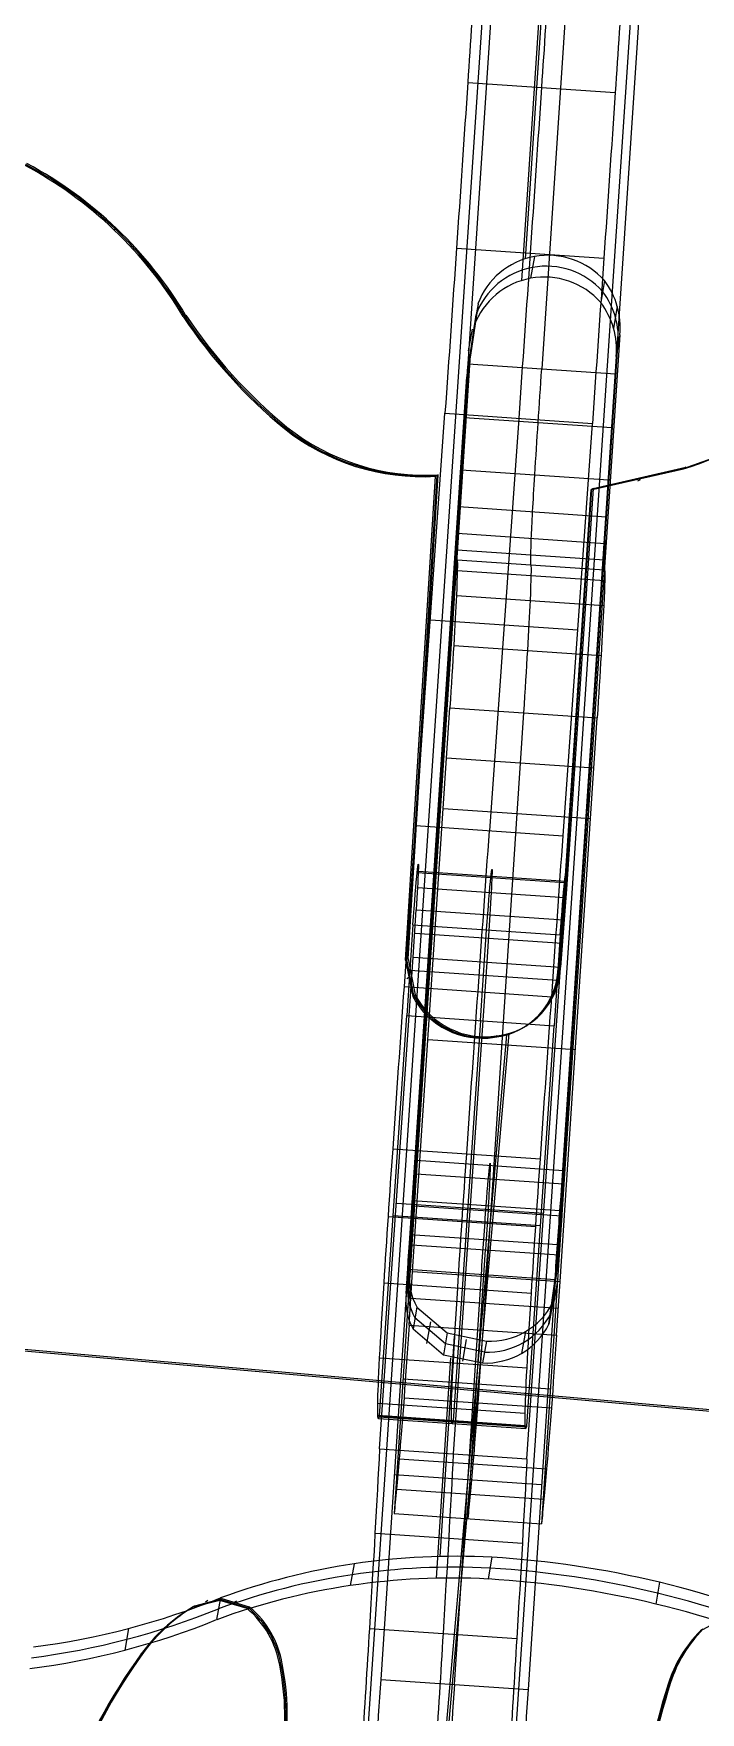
# Model space of a CAD drawing. Extents: x 14 to 133, y -39 to 144.
# Drawn here: x 64.98 to 74.01, y 48.17 to 70.88 of the extents above; entities that cross this region are included whole.
import ezdxf

# ---------------------------------------------------------------- set-up
doc = ezdxf.new("R2010")
doc.units = 0
doc.header["$MEASUREMENT"] = 0
doc.layers.add('LAYER_1', color=255, linetype='CONTINUOUS')

msp = doc.modelspace()

# ---------------------------------------------------------------- linework, layer by layer
at = {"layer": 'LAYER_1', "color": 9}
for p, q in [((71.643, 67.837, 75.604), (73.44, 95.057, 71.512)), ((71.592, 67.543, 73.626), (73.388, 94.763, 69.534)), ((70.863, 66.415, 74.19), (72.23, 86.908, 72.036)), ((70.863, 66.415, 74.19), (72.23, 86.908, 72.036)), ((73.227, 86.84, 72.021), (71.861, 66.346, 74.175)), ((72.858, 66.278, 74.159), (74.225, 86.771, 72.005)), ((72.858, 66.278, 74.159), (74.225, 86.771, 72.005)), ((66.96, 9.858, 71.863), (71.787, 81.944, 65.495)), ((68.955, 9.722, 71.831), (73.782, 81.808, 65.464)), ((70.86, 70.22, 57.546), (72.855, 70.084, 57.514)), ((70.86, 70.22, 57.546), (72.855, 70.084, 57.514)), ((66.105, 68.245, 61.858), (66.072, 68.226, 59.859)), ((70.707, 67.979, 57.579), (72.702, 67.843, 57.547)), ((71.762, 67.865, 75.596), (71.71, 67.572, 73.619)), ((72.71, 67.54, 75.62), (72.659, 67.246, 73.642)), ((72.71, 67.54, 75.62), (72.659, 67.246, 73.642)), ((67.039, 67.075, 61.855), (67.007, 67.055, 59.855)), ((67.039, 67.075, 61.855), (67.007, 67.055, 59.855)), ((70.871, 66.385, 74.828), (70.972, 67.079, 74.722)), ((70.998, 67.226, 75.711), (70.896, 66.532, 75.817)), ((70.998, 67.226, 75.711), (70.896, 66.532, 75.817)), ((70.998, 67.226, 75.711), (70.947, 66.932, 73.734)), ((70.998, 67.226, 75.711), (70.947, 66.932, 73.734)), ((72.883, 67.192, 75.667), (72.832, 66.899, 73.69)), ((70.947, 66.932, 73.734), (70.845, 66.238, 73.839)), ((70.947, 66.932, 73.734), (70.845, 66.238, 73.839)), ((70.919, 66.883, 75.764), (70.867, 66.589, 73.787)), ((72.919, 66.807, 75.724), (72.098, 54.361, 77.595)), ((72.919, 66.807, 75.724), (72.098, 54.361, 77.595)), ((72.919, 66.807, 75.724), (72.868, 66.513, 73.746)), ((72.919, 66.807, 75.724), (72.868, 66.513, 73.746)), ((72.072, 54.214, 76.606), (72.893, 66.66, 74.735)), ((70.053, 53.987, 76.692), (70.871, 66.385, 74.828)), ((70.078, 54.134, 77.681), (70.896, 66.532, 75.817)), ((70.078, 54.134, 77.681), (70.896, 66.532, 75.817)), ((70.896, 66.532, 75.817), (70.845, 66.238, 73.839)), ((70.896, 66.532, 75.817), (70.845, 66.238, 73.839)), ((70.863, 66.415, 74.19), (72.858, 66.278, 74.159)), ((70.863, 66.415, 74.19), (72.858, 66.278, 74.159)), ((72.868, 66.513, 73.746), (72.046, 54.067, 75.617)), ((72.868, 66.513, 73.746), (72.046, 54.067, 75.617)), ((67.668, 66.267, 61.852), (67.635, 66.247, 59.853)), ((70.027, 53.84, 75.703), (70.845, 66.238, 73.839)), ((70.027, 53.84, 75.703), (70.845, 66.238, 73.839)), ((70.155, 60.167, 56.461), (70.551, 65.746, 57.386)), ((70.155, 60.167, 56.461), (70.551, 65.746, 57.386)), ((70.551, 65.746, 57.386), (72.547, 65.609, 57.354)), ((70.551, 65.746, 57.386), (72.547, 65.609, 57.354)), ((70.815, 65.69, 74.28), (72.81, 65.553, 74.249)), ((71.549, 65.677, 57.37), (71.153, 60.099, 56.445)), ((68.409, 65.56, 61.847), (68.376, 65.54, 59.847)), ((68.409, 65.56, 61.847), (68.376, 65.54, 59.847)), ((72.151, 60.031, 56.43), (72.547, 65.609, 57.354)), ((72.151, 60.031, 56.43), (72.547, 65.609, 57.354)), ((69.373, 65.048, 61.836), (69.34, 65.029, 59.837)), ((70.769, 64.982, 74.463), (72.764, 64.846, 74.431)), ((70.769, 64.982, 74.463), (72.764, 64.846, 74.431)), ((72.524, 64.71, 59.787), (73.78, 64.995, 59.764)), ((72.524, 64.71, 59.787), (73.78, 64.995, 59.764)), ((73.797, 65.005, 60.764), (72.54, 64.72, 60.787)), ((72.557, 64.73, 61.787), (73.813, 65.015, 61.763)), ((72.557, 64.73, 61.787), (73.813, 65.015, 61.763)), ((73.813, 65.015, 61.763), (73.78, 64.995, 59.764)), ((73.813, 65.015, 61.763), (73.78, 64.995, 59.764)), ((70.018, 58.347, 59.892), (70.424, 64.894, 59.82)), ((70.018, 58.347, 59.892), (70.424, 64.894, 59.82)), ((70.44, 64.904, 60.82), (70.034, 58.357, 60.892)), ((70.051, 58.367, 61.891), (70.457, 64.914, 61.82)), ((70.051, 58.367, 61.891), (70.457, 64.914, 61.82)), ((70.457, 64.914, 61.82), (70.424, 64.894, 59.82)), ((70.457, 64.914, 61.82), (70.424, 64.894, 59.82)), ((72.557, 64.73, 61.787), (72.198, 59.307, 61.847)), ((72.557, 64.73, 61.787), (72.198, 59.307, 61.847)), ((72.557, 64.73, 61.787), (72.524, 64.71, 59.787)), ((72.557, 64.73, 61.787), (72.524, 64.71, 59.787)), ((73.191, 64.847, 61.775), (73.158, 64.827, 59.776)), ((72.524, 64.71, 59.787), (72.165, 59.287, 59.847)), ((72.524, 64.71, 59.787), (72.165, 59.287, 59.847)), ((72.181, 59.297, 60.847), (72.54, 64.72, 60.787)), ((70.74, 64.484, 74.759), (72.735, 64.347, 74.728)), ((70.722, 64.122, 75.214), (72.718, 63.986, 75.182)), ((70.722, 64.122, 75.214), (72.718, 63.986, 75.182)), ((70.716, 63.9, 75.771), (72.711, 63.764, 75.74)), ((70.716, 63.764, 76.356), (72.711, 63.627, 76.324)), ((70.716, 63.764, 76.356), (72.711, 63.627, 76.324)), ((70.718, 63.62, 77.099), (72.713, 63.484, 77.068)), ((70.705, 63.282, 77.776), (72.701, 63.145, 77.745)), ((70.705, 63.282, 77.776), (72.701, 63.145, 77.745)), ((70.354, 62.951, 56.957), (72.349, 62.814, 56.926)), ((70.669, 62.606, 78.398), (72.664, 62.469, 78.366)), ((72.37, 62.019, 61.817), (72.337, 61.999, 59.817)), ((70.26, 61.64, 61.855), (70.227, 61.62, 59.856)), ((70.528, 60.401, 78.985), (70.617, 61.763, 78.762)), ((70.528, 60.401, 78.985), (70.617, 61.763, 78.762)), ((70.617, 61.763, 78.762), (72.612, 61.627, 78.73)), ((70.617, 61.763, 78.762), (72.612, 61.627, 78.73)), ((71.615, 61.695, 78.746), (71.525, 60.333, 78.97)), ((72.523, 60.265, 78.954), (72.612, 61.627, 78.73)), ((72.523, 60.265, 78.954), (72.612, 61.627, 78.73)), ((70.573, 61.085, 78.892), (72.568, 60.949, 78.86)), ((72.508, 60.584, 76.659), (72.457, 60.29, 74.681)), ((70.113, 54.137, 79.869), (70.528, 60.401, 78.985)), ((70.113, 54.137, 79.869), (70.528, 60.401, 78.985)), ((70.436, 60.039, 74.771), (70.487, 60.333, 76.749)), ((70.528, 60.401, 78.985), (72.523, 60.265, 78.954)), ((70.528, 60.401, 78.985), (72.523, 60.265, 78.954)), ((71.525, 60.333, 78.97), (71.111, 54.069, 79.853)), ((72.108, 54.001, 79.838), (72.523, 60.265, 78.954)), ((72.108, 54.001, 79.838), (72.523, 60.265, 78.954)), ((70.155, 60.167, 56.461), (72.151, 60.031, 56.43)), ((70.155, 60.167, 56.461), (72.151, 60.031, 56.43)), ((70.174, 59.533, 60.384), (72.169, 59.397, 60.353)), ((70.19, 59.553, 61.3), (72.185, 59.417, 61.269)), ((70.19, 59.553, 61.3), (72.185, 59.417, 61.269)), ((70.179, 59.331, 61.576), (72.174, 59.195, 61.545)), ((72.165, 59.287, 59.847), (72.082, 58.232, 59.859)), ((72.165, 59.287, 59.847), (72.082, 58.232, 59.859)), ((72.098, 58.242, 60.859), (72.181, 59.297, 60.847)), ((72.198, 59.307, 61.847), (72.115, 58.252, 61.858)), ((72.198, 59.307, 61.847), (72.115, 58.252, 61.858)), ((72.198, 59.307, 61.847), (72.165, 59.287, 59.847)), ((72.198, 59.307, 61.847), (72.165, 59.287, 59.847)), ((70.117, 58.824, 59.807), (70.033, 57.598, 59.8)), ((70.117, 58.824, 59.807), (70.033, 57.598, 59.8)), ((70.117, 58.824, 59.807), (72.112, 58.688, 59.775)), ((70.117, 58.824, 59.807), (72.112, 58.688, 59.775)), ((70.12, 58.389, 61.89), (70.161, 59.028, 61.76)), ((70.12, 58.389, 61.89), (70.161, 59.028, 61.76)), ((70.161, 59.028, 61.76), (72.156, 58.892, 61.728)), ((70.161, 59.028, 61.76), (72.156, 58.892, 61.728)), ((71.159, 58.96, 61.744), (71.117, 58.32, 61.874)), ((72.115, 58.252, 61.858), (72.156, 58.892, 61.728)), ((72.115, 58.252, 61.858), (72.156, 58.892, 61.728)), ((70.141, 58.714, 61.853), (72.136, 58.578, 61.821)), ((71.03, 57.53, 59.784), (71.114, 58.756, 59.791)), ((72.112, 58.688, 59.775), (72.028, 57.461, 59.768)), ((72.112, 58.688, 59.775), (72.028, 57.461, 59.768)), ((72.123, 58.76, 59.853), (72.156, 58.779, 61.853)), ((69.666, 51.735, 61.963), (70.12, 58.389, 61.89)), ((69.666, 51.735, 61.963), (70.12, 58.389, 61.89)), ((70.12, 58.389, 61.89), (72.115, 58.252, 61.858)), ((70.12, 58.389, 61.89), (72.115, 58.252, 61.858)), ((70.051, 58.367, 61.891), (70.018, 58.347, 59.892)), ((70.051, 58.367, 61.891), (70.018, 58.347, 59.892)), ((70.018, 58.347, 59.892), (70.114, 57.857, 59.895)), ((70.018, 58.347, 59.892), (70.114, 57.857, 59.895)), ((70.13, 57.867, 60.895), (70.034, 58.357, 60.892)), ((70.051, 58.367, 61.891), (70.147, 57.876, 61.895)), ((70.051, 58.367, 61.891), (70.147, 57.876, 61.895)), ((70.074, 58.211, 59.784), (72.069, 58.075, 59.752)), ((71.117, 58.32, 61.874), (70.664, 51.667, 61.948)), ((71.661, 51.599, 61.932), (72.115, 58.252, 61.858)), ((71.661, 51.599, 61.932), (72.115, 58.252, 61.858)), ((72.115, 58.252, 61.858), (72.082, 58.232, 59.859)), ((72.115, 58.252, 61.858), (72.082, 58.232, 59.859)), ((70.001, 57.989, 56.117), (71.996, 57.853, 56.085)), ((70.069, 58.116, 61.894), (70.036, 58.096, 59.894)), ((70.147, 57.876, 61.895), (70.114, 57.857, 59.895)), ((70.147, 57.876, 61.895), (70.114, 57.857, 59.895)), ((69.664, 52.181, 59.885), (70.033, 57.598, 59.8)), ((69.664, 52.181, 59.885), (70.033, 57.598, 59.8)), ((70.033, 57.598, 59.8), (72.028, 57.461, 59.768)), ((70.033, 57.598, 59.8), (72.028, 57.461, 59.768)), ((71.03, 57.53, 59.784), (70.661, 52.113, 59.869)), ((71.659, 52.045, 59.853), (72.028, 57.461, 59.768)), ((71.659, 52.045, 59.853), (72.028, 57.461, 59.768)), ((71.856, 57.629, 61.869), (71.823, 57.609, 59.869)), ((71.383, 57.337, 59.879), (69.812, 39.36, 60.083)), ((71.416, 57.357, 61.879), (69.845, 39.38, 62.083)), ((72.316, 57.133, 79.396), (70.321, 57.269, 79.427)), ((70.612, 57.424, 61.891), (70.579, 57.404, 59.892)), ((71.253, 57.324, 61.882), (71.22, 57.305, 59.882)), ((71.253, 57.324, 61.882), (71.22, 57.305, 59.882)), ((69.848, 55.796, 55.892), (71.843, 55.659, 55.861)), ((69.848, 55.796, 55.892), (71.843, 55.659, 55.861)), ((70.16, 55.64, 76.291), (72.155, 55.504, 76.259)), ((70.16, 55.456, 77.115), (72.155, 55.32, 77.084)), ((70.16, 55.456, 77.115), (72.155, 55.32, 77.084)), ((69.893, 55.062, 61.933), (71.888, 54.925, 61.901)), ((70.112, 55.095, 75.647), (72.107, 54.959, 75.615)), ((70.112, 55.095, 75.647), (72.107, 54.959, 75.615)), ((70.136, 55.026, 77.463), (72.131, 54.889, 77.431)), ((69.785, 54.879, 55.9), (71.78, 54.742, 55.869)), ((71.843, 54.753, 59.811), (69.848, 54.889, 59.842)), ((70.079, 54.638, 75.532), (72.074, 54.501, 75.501)), ((70.103, 54.497, 77.626), (69.863, 50.861, 78.173)), ((70.103, 54.497, 77.626), (69.863, 50.861, 78.173)), ((70.103, 54.497, 77.626), (72.098, 54.361, 77.595)), ((70.103, 54.497, 77.626), (72.098, 54.361, 77.595)), ((70.86, 50.793, 78.157), (71.1, 54.429, 77.61)), ((72.098, 54.361, 77.595), (71.858, 50.724, 78.141)), ((72.098, 54.361, 77.595), (71.858, 50.724, 78.141)), ((72.01, 53.715, 77.693), (72.098, 54.361, 77.595)), ((72.01, 53.715, 77.693), (72.098, 54.361, 77.595)), ((72.098, 54.361, 77.595), (72.046, 54.067, 75.617)), ((72.098, 54.361, 77.595), (72.046, 54.067, 75.617)), ((70.047, 54.166, 75.537), (69.681, 48.618, 76.398)), ((70.047, 54.166, 75.537), (69.681, 48.618, 76.398)), ((70.078, 54.134, 77.681), (70.027, 53.84, 75.703)), ((70.078, 54.134, 77.681), (70.027, 53.84, 75.703)), ((70.047, 54.166, 75.537), (72.042, 54.029, 75.505)), ((70.047, 54.166, 75.537), (72.042, 54.029, 75.505)), ((70.066, 53.409, 80.002), (70.113, 54.137, 79.869)), ((70.066, 53.409, 80.002), (70.113, 54.137, 79.869)), ((70.113, 54.137, 79.869), (72.108, 54.001, 79.838)), ((70.113, 54.137, 79.869), (72.108, 54.001, 79.838)), ((70.679, 48.55, 76.382), (71.044, 54.098, 75.521)), ((71.111, 54.069, 79.853), (71.063, 53.341, 79.986)), ((71.959, 53.421, 75.715), (72.046, 54.067, 75.617)), ((71.959, 53.421, 75.715), (72.046, 54.067, 75.617)), ((72.072, 54.214, 76.606), (71.985, 53.568, 76.704)), ((69.726, 53.98, 56.08), (71.721, 53.843, 56.048)), ((69.726, 53.98, 56.08), (71.721, 53.843, 56.048)), ((70.084, 53.887, 77.717), (70.033, 53.593, 75.74)), ((72.042, 54.029, 75.505), (71.676, 48.482, 76.366)), ((72.042, 54.029, 75.505), (71.676, 48.482, 76.366)), ((72.079, 54.034, 77.644), (72.028, 53.741, 75.666)), ((72.061, 53.273, 79.97), (72.108, 54.001, 79.838)), ((72.061, 53.273, 79.97), (72.108, 54.001, 79.838)), ((56.95, 53.754, 60.153), (85.579, 51.246, 59.705)), ((56.982, 53.773, 62.152), (85.612, 51.266, 61.705)), ((70.09, 53.776, 79.95), (72.085, 53.639, 79.919)), ((70.171, 53.655, 77.75), (70.12, 53.361, 75.772)), ((70.171, 53.655, 77.75), (70.12, 53.361, 75.772)), ((70.171, 53.655, 77.75), (70.581, 53.304, 77.791)), ((70.171, 53.655, 77.75), (70.581, 53.304, 77.791)), ((72.01, 53.715, 77.693), (71.959, 53.421, 75.715)), ((72.01, 53.715, 77.693), (71.959, 53.421, 75.715)), ((70.066, 53.409, 80.002), (72.061, 53.273, 79.97)), ((70.066, 53.409, 80.002), (72.061, 53.273, 79.97)), ((70.556, 53.157, 76.802), (70.145, 53.508, 76.761)), ((70.354, 53.454, 77.775), (70.303, 53.16, 75.797)), ((70.12, 53.361, 75.772), (70.53, 53.01, 75.813)), ((70.12, 53.361, 75.772), (70.53, 53.01, 75.813)), ((70.485, 50.282, 78.243), (70.681, 53.261, 77.795)), ((70.581, 53.304, 77.791), (70.53, 53.01, 75.813)), ((70.581, 53.304, 77.791), (70.53, 53.01, 75.813)), ((71.086, 53.045, 76.805), (70.556, 53.157, 76.802)), ((70.581, 53.304, 77.791), (71.111, 53.192, 77.794)), ((70.581, 53.304, 77.791), (71.111, 53.192, 77.794)), ((70.839, 53.215, 77.798), (70.788, 52.921, 75.82)), ((71.111, 53.192, 77.794), (71.06, 52.898, 75.816)), ((71.111, 53.192, 77.794), (71.06, 52.898, 75.816)), ((71.639, 53.322, 77.761), (71.588, 53.028, 75.783)), ((69.667, 52.968, 56.699), (71.662, 52.832, 56.668)), ((70.434, 49.988, 76.265), (70.63, 52.967, 75.817)), ((70.53, 53.01, 75.813), (71.06, 52.898, 75.816)), ((70.53, 53.01, 75.813), (71.06, 52.898, 75.816)), ((71.978, 52.543, 77.868), (69.983, 52.679, 77.899)), ((69.641, 52.354, 57.715), (71.636, 52.218, 57.683)), ((69.641, 52.354, 57.715), (71.636, 52.218, 57.683)), ((69.997, 52.427, 79.874), (71.992, 52.291, 79.842)), ((69.642, 52.19, 58.476), (71.637, 52.053, 58.444)), ((69.651, 52.147, 59.253), (69.664, 52.181, 59.885)), ((69.651, 52.147, 59.253), (69.664, 52.181, 59.885)), ((69.651, 52.147, 59.253), (71.646, 52.011, 59.221)), ((69.651, 52.147, 59.253), (71.646, 52.011, 59.221)), ((71.653, 52.028, 59.537), (69.657, 52.164, 59.569)), ((69.664, 52.181, 59.885), (71.659, 52.045, 59.853)), ((69.664, 52.181, 59.885), (71.659, 52.045, 59.853)), ((70.661, 52.113, 59.869), (70.649, 52.079, 59.237)), ((71.646, 52.011, 59.221), (71.659, 52.045, 59.853)), ((71.646, 52.011, 59.221), (71.659, 52.045, 59.853)), ((69.666, 51.735, 61.963), (71.661, 51.599, 61.932)), ((69.666, 51.735, 61.963), (71.661, 51.599, 61.932)), ((69.932, 51.603, 79.324), (71.927, 51.466, 79.293)), ((69.932, 51.603, 79.324), (71.927, 51.466, 79.293)), ((69.864, 51.39, 75.952), (71.859, 51.253, 75.92)), ((69.895, 51.191, 78.775), (71.89, 51.054, 78.744)), ((69.863, 50.861, 78.173), (71.858, 50.724, 78.141)), ((69.863, 50.861, 78.173), (71.858, 50.724, 78.141)), ((69.604, 50.595, 62.95), (71.599, 50.459, 62.918)), ((71.186, 50.27, 78.226), (71.135, 49.976, 76.249)), ((71.186, 50.27, 78.226), (71.135, 49.976, 76.249)), ((69.32, 50.181, 78.288), (69.268, 49.887, 76.31)), ((73.455, 49.931, 78.218), (73.404, 49.637, 76.24)), ((67.501, 49.686, 60.019), (67.126, 49.59, 60.026)), ((67.501, 49.686, 60.019), (67.126, 49.59, 60.026)), ((67.159, 49.61, 62.026), (67.126, 49.59, 60.026)), ((67.159, 49.61, 62.026), (67.126, 49.59, 60.026)), ((67.143, 49.6, 61.026), (67.518, 49.696, 61.019)), ((67.534, 49.706, 62.019), (67.159, 49.61, 62.026)), ((67.534, 49.706, 62.019), (67.159, 49.61, 62.026)), ((67.34, 49.683, 62.022), (67.307, 49.664, 60.023)), ((67.511, 49.72, 78.403), (67.46, 49.426, 76.426)), ((67.511, 49.72, 78.403), (67.46, 49.426, 76.426)), ((67.534, 49.706, 62.019), (67.501, 49.686, 60.019)), ((67.534, 49.706, 62.019), (67.501, 49.686, 60.019)), ((67.872, 49.576, 60.014), (67.501, 49.686, 60.019)), ((67.872, 49.576, 60.014), (67.501, 49.686, 60.019)), ((67.518, 49.696, 61.019), (67.888, 49.586, 61.014)), ((67.905, 49.596, 62.014), (67.534, 49.706, 62.019)), ((67.905, 49.596, 62.014), (67.534, 49.706, 62.019)), ((67.727, 49.676, 62.016), (67.694, 49.656, 60.016)), ((67.905, 49.596, 62.014), (67.872, 49.576, 60.014)), ((67.905, 49.596, 62.014), (67.872, 49.576, 60.014)), ((66.268, 49.307, 78.497), (66.217, 49.013, 76.519)), ((66.783, 49.331, 62.035), (66.75, 49.311, 60.035)), ((69.528, 49.307, 63.732), (71.523, 49.171, 63.7)), ((69.528, 49.307, 63.732), (71.523, 49.171, 63.7)), ((74.009, 49.276, 59.916), (74.18, 49.37, 59.912)), ((74.009, 49.276, 59.916), (74.18, 49.37, 59.912)), ((74.042, 49.296, 61.915), (74.009, 49.276, 59.916)), ((74.042, 49.296, 61.915), (74.009, 49.276, 59.916)), ((68.194, 49.252, 62.012), (68.161, 49.232, 60.013)), ((66.469, 48.982, 62.043), (66.436, 48.963, 60.044)), ((66.469, 48.982, 62.043), (66.436, 48.963, 60.044)), ((73.781, 48.962, 61.923), (73.748, 48.942, 59.923)), ((68.346, 48.829, 62.014), (68.313, 48.809, 60.014)), ((68.346, 48.829, 62.014), (68.313, 48.809, 60.014)), ((69.681, 48.618, 76.398), (71.676, 48.482, 76.366)), ((69.681, 48.618, 76.398), (71.676, 48.482, 76.366)), ((73.605, 48.575, 61.93), (73.572, 48.555, 59.93)), ((73.605, 48.575, 61.93), (73.572, 48.555, 59.93)), ((68.415, 48.19, 62.019), (68.382, 48.171, 60.02))]:
    msp.add_line(p, q, dxfattribs=at)
at = {"layer": 'LAYER_1', "color": 9, "extrusion": (0.997547, -0.068199, -0.015777)}
for centre, radius, start, end in [((74.058, 48.123, 64.989), 10.489, 67.4184, 85.4496), ((74.058, 48.123, 64.989), 10.489, 67.4184, 85.4496), ((74.058, 48.123, 65.989), 10.489, 67.4182, 85.4498), ((74.058, 48.123, 66.989), 10.489, 67.4184, 85.4496), ((74.058, 48.123, 66.989), 10.489, 67.4184, 85.4496), ((73.439, 36.281, 64.989), 22.344, 86.2758, 97.8041), ((73.439, 36.281, 64.989), 22.344, 86.2758, 97.8041), ((73.439, 36.282, 65.989), 22.344, 86.2758, 97.8041), ((73.439, 36.281, 66.989), 22.344, 86.2758, 97.8041), ((73.439, 36.281, 66.989), 22.344, 86.2758, 97.8041), ((71.423, 80.879, 64.989), 5.664, 251.8399, 266.6631), ((71.423, 80.879, 64.989), 5.664, 251.8399, 266.6631), ((71.423, 80.879, 65.989), 5.663, 251.8398, 266.6631), ((71.423, 80.879, 66.989), 5.664, 251.8399, 266.6631), ((71.423, 80.879, 66.989), 5.664, 251.8399, 266.6631), ((70.217, 77.008, 64.989), 1.611, 208.1372, 249.6865), ((70.217, 77.008, 64.989), 1.611, 208.1372, 249.6865), ((70.217, 77.008, 65.989), 1.611, 208.1364, 249.6873), ((70.217, 77.008, 66.989), 1.611, 208.1372, 249.6865), ((70.217, 77.008, 66.989), 1.611, 208.1372, 249.6865), ((72.408, 78.007, 64.989), 4.017, 188.831, 205.9662), ((72.408, 78.007, 64.989), 4.017, 188.831, 205.9662), ((72.408, 78.007, 65.989), 4.017, 188.8308, 205.9664), ((72.408, 78.007, 66.989), 4.017, 188.831, 205.9662), ((72.408, 78.007, 66.989), 4.017, 188.831, 205.9662), ((65.673, 77.245, 64.989), 2.769, 3.0114, 34.45), ((65.673, 77.245, 64.989), 2.769, 3.0114, 34.45), ((65.674, 77.245, 65.989), 2.769, 3.0108, 34.4506), ((65.673, 77.245, 66.989), 2.769, 3.0114, 34.45), ((65.673, 77.245, 66.989), 2.769, 3.0114, 34.45), ((65.785, 77.126, 64.989), 2.75, 37.8196, 76.2966), ((65.785, 77.126, 64.989), 2.75, 37.8196, 76.2966), ((65.785, 77.126, 65.989), 2.749, 37.8188, 76.2974), ((65.785, 77.126, 66.989), 2.75, 37.8196, 76.2966), ((65.785, 77.126, 66.989), 2.75, 37.8196, 76.2966), ((57.439, 97.137, 64.989), 40.323, 274.253, 280.5352), ((57.439, 97.137, 64.989), 40.323, 274.253, 280.5352), ((57.436, 97.162, 65.989), 40.348, 274.2549, 280.5332), ((57.439, 97.137, 66.989), 40.323, 274.253, 280.5352), ((57.439, 97.137, 66.989), 40.323, 274.253, 280.5352), ((63.201, 61.898, 64.989), 1.092, 284.2426, 23.5212), ((63.201, 61.898, 64.989), 1.092, 284.2426, 23.5212), ((63.308, 61.842, 64.989), 1.019, 28.7825, 68.8306), ((63.308, 61.842, 64.989), 1.019, 28.7825, 68.8306), ((63.201, 61.898, 65.989), 1.092, 284.2426, 23.5212), ((63.201, 61.898, 66.989), 1.092, 284.2426, 23.5212), ((63.201, 61.898, 66.989), 1.092, 284.2426, 23.5212), ((63.308, 61.842, 65.989), 1.019, 28.7816, 68.8315), ((63.308, 61.842, 66.989), 1.019, 28.7825, 68.8306), ((63.308, 61.842, 66.989), 1.019, 28.7825, 68.8306), ((60.011, 61.79, 64.989), 4.883, 253.3181, 274.9158), ((60.011, 61.79, 64.989), 4.883, 253.3181, 274.9158), ((59.375, 77.553, 64.989), 0.949, 293.2327, 38.9828), ((59.375, 77.553, 64.989), 0.949, 293.2327, 38.9828), ((60.011, 61.79, 65.989), 4.883, 253.3181, 274.9158), ((60.011, 61.79, 66.989), 4.883, 253.3181, 274.9158), ((60.011, 61.79, 66.989), 4.883, 253.3181, 274.9158), ((58.992, 77.203, 64.989), 1.467, 40.2318, 83.7509), ((58.992, 77.203, 64.989), 1.467, 40.2318, 83.7509), ((59.375, 77.553, 65.989), 0.949, 293.2327, 38.9828), ((59.375, 77.553, 66.989), 0.949, 293.2327, 38.9828), ((59.375, 77.553, 66.989), 0.949, 293.2327, 38.9828), ((58.992, 77.203, 65.989), 1.467, 40.2311, 83.7516), ((58.992, 77.203, 66.989), 1.467, 40.2318, 83.7509), ((58.992, 77.203, 66.989), 1.467, 40.2318, 83.7509), ((59.071, 78.424, 64.989), 1.87, 262.1988, 291.2587), ((59.071, 78.424, 64.989), 1.87, 262.1988, 291.2587), ((59.071, 78.424, 65.989), 1.87, 262.1985, 291.259), ((59.071, 78.424, 66.989), 1.87, 262.1988, 291.2587), ((59.071, 78.424, 66.989), 1.87, 262.1988, 291.2587), ((59.375, 59.502, 64.989), 2.509, 197.4899, 252.2451), ((59.375, 59.502, 64.989), 2.509, 197.4899, 252.2451), ((59.375, 59.502, 65.989), 2.509, 197.4899, 252.2451), ((59.375, 59.502, 66.989), 2.509, 197.4899, 252.2451), ((59.375, 59.502, 66.989), 2.509, 197.4899, 252.2451), ((57.848, 78.855, 64.989), 2.193, 84.3437, 136.6788), ((57.848, 78.855, 64.989), 2.193, 84.3437, 136.6788), ((57.848, 78.855, 65.989), 2.193, 84.3437, 136.6788), ((57.848, 78.855, 66.989), 2.193, 84.3437, 136.6788), ((57.848, 78.855, 66.989), 2.193, 84.3437, 136.6788), ((61.67, 60.156, 64.989), 4.895, 178.485, 196.7234), ((61.67, 60.156, 64.989), 4.895, 178.485, 196.7234), ((61.67, 60.156, 65.989), 4.895, 178.4848, 196.7236), ((61.67, 60.156, 66.989), 4.895, 178.485, 196.7234), ((61.67, 60.156, 66.989), 4.895, 178.485, 196.7234), ((49.922, 56.694, 64.989), 9.014, 44.3644, 63.565), ((49.922, 56.694, 64.989), 9.014, 44.3644, 63.565), ((59.899, 77.185, 64.989), 4.835, 138.9546, 155.2617), ((59.899, 77.185, 64.989), 4.835, 138.9546, 155.2617), ((49.922, 56.694, 65.989), 9.014, 44.3643, 63.5652), ((49.922, 56.694, 66.989), 9.014, 44.3644, 63.565), ((49.922, 56.694, 66.989), 9.014, 44.3644, 63.565), ((59.899, 77.185, 65.989), 4.835, 138.9544, 155.2619), ((59.899, 77.185, 66.989), 4.835, 138.9546, 155.2617), ((59.899, 77.185, 66.989), 4.835, 138.9546, 155.2617), ((47.422, 51.27, 64.989), 14.985, 64.237, 77.8625), ((47.422, 51.27, 64.989), 14.985, 64.237, 77.8625), ((47.422, 51.27, 65.989), 14.984, 64.2369, 77.8625), ((47.422, 51.27, 66.989), 14.985, 64.237, 77.8625), ((47.422, 51.27, 66.989), 14.985, 64.237, 77.8625), ((52.312, 72.59, 64.989), 4.934, 78.9516, 101.8795), ((52.312, 72.59, 64.989), 4.934, 78.9516, 101.8795), ((52.312, 72.59, 65.989), 4.934, 78.9514, 101.8796), ((52.312, 72.59, 66.989), 4.934, 78.9516, 101.8795), ((52.312, 72.59, 66.989), 4.934, 78.9516, 101.8795)]:
    msp.add_arc(centre, radius, start, end, dxfattribs=at)
at = {"layer": 'LAYER_1', "color": 9, "extrusion": (0.016491, 0.009918, 0.999815)}
for centre, radius, start, end in [((22.942, -85.251, 61.614), 5.562, 269.856, 300.8064), ((22.942, -85.251, 61.614), 5.562, 269.856, 300.8064), ((22.942, -85.251, 62.614), 5.562, 269.8554, 300.807), ((22.942, -85.251, 63.614), 5.562, 269.856, 300.8064), ((22.942, -85.251, 63.614), 5.562, 269.856, 300.8064), ((23.246, -97.756, 61.614), 6.95, 92.6255, 109.5236), ((23.246, -97.756, 61.614), 6.95, 92.6255, 109.5236), ((23.246, -97.755, 62.614), 6.95, 92.6253, 109.5238), ((23.246, -97.756, 63.614), 6.95, 92.6255, 109.5236), ((23.246, -97.756, 63.614), 6.95, 92.6255, 109.5236), ((22.971, -96.839, 63.614), 5.453, 166.3915, 202.9225), ((22.971, -96.839, 63.614), 5.453, 166.3915, 202.9225), ((22.971, -96.839, 61.614), 5.453, 166.3915, 202.9225), ((22.971, -96.839, 61.614), 5.453, 166.3915, 202.9225), ((22.971, -96.84, 62.614), 5.453, 166.391, 202.923), ((21.987, -94.031, 61.614), 3.019, 110.6327, 152.306), ((21.987, -94.031, 61.614), 3.019, 110.6327, 152.306), ((21.987, -94.03, 62.614), 3.019, 110.6319, 152.3068), ((21.987, -94.031, 63.614), 3.019, 110.6327, 152.306), ((21.987, -94.031, 63.614), 3.019, 110.6327, 152.306), ((13.284, -89.802, 61.614), 0.972, 155.44, 236.7456), ((13.284, -89.802, 61.614), 0.972, 155.44, 236.7456), ((13.284, -89.802, 62.614), 0.972, 155.4399, 236.7457), ((13.284, -89.802, 63.614), 0.972, 155.44, 236.7456), ((13.284, -89.802, 63.614), 0.972, 155.44, 236.7456), ((13.388, -89.799, 61.614), 1.066, 87.0251, 157.9078), ((13.388, -89.799, 61.614), 1.066, 87.0251, 157.9078), ((13.388, -89.799, 62.614), 1.066, 87.025, 157.9079), ((13.388, -89.799, 63.614), 1.066, 87.0251, 157.9078), ((13.388, -89.799, 63.614), 1.066, 87.0251, 157.9078), ((5.549, -81.904, 61.614), 2.35, 359.8024, 22.6927), ((5.549, -81.904, 61.614), 2.35, 359.8024, 22.6927), ((5.549, -81.904, 62.614), 2.35, 359.8023, 22.6928), ((5.549, -81.904, 63.614), 2.35, 359.8024, 22.6927), ((5.549, -81.904, 63.614), 2.35, 359.8024, 22.6927), ((7.083, -81.344, 61.614), 1.271, 248.5422, 289.2715), ((7.083, -81.344, 61.614), 1.271, 248.5422, 289.2715), ((7.083, -81.344, 62.614), 1.271, 248.5414, 289.2724), ((7.083, -81.344, 63.614), 1.271, 248.5422, 289.2715), ((7.083, -81.344, 63.614), 1.271, 248.5422, 289.2715), ((2.347, -88.086, 62.614), 1.79, 14.1187, 41.3644), ((2.347, -88.086, 63.614), 1.79, 14.1189, 41.3642), ((2.347, -88.086, 63.614), 1.79, 14.1189, 41.3642), ((2.347, -88.086, 61.614), 1.79, 14.1189, 41.3642), ((2.347, -88.086, 61.614), 1.79, 14.1189, 41.3642), ((0.447, -84.101, 61.614), 7.905, 23.1198, 38.6089), ((0.447, -84.101, 61.614), 7.905, 23.1198, 38.6089), ((0.447, -84.101, 62.614), 7.904, 23.1196, 38.609), ((0.447, -84.101, 63.614), 7.905, 23.1198, 38.6089), ((0.447, -84.101, 63.614), 7.905, 23.1198, 38.6089), ((7.832, -79.143, 61.614), 3.595, 229.7599, 250.2721), ((7.832, -79.143, 61.614), 3.595, 229.7599, 250.2721), ((7.832, -79.143, 62.614), 3.595, 229.7598, 250.2721), ((7.832, -79.143, 63.614), 3.595, 229.7599, 250.2721), ((7.832, -79.143, 63.614), 3.595, 229.7599, 250.2721), ((-2.726, -92.491, 61.614), 8.508, 41.0503, 54.2154), ((-2.726, -92.491, 61.614), 8.508, 41.0503, 54.2154), ((-2.726, -92.491, 62.614), 8.508, 41.0502, 54.2155), ((-2.726, -92.491, 63.614), 8.508, 41.0503, 54.2154), ((-2.726, -92.491, 63.614), 8.508, 41.0503, 54.2154)]:
    msp.add_arc(centre, radius, start, end, dxfattribs=at)
at = {"layer": 'LAYER_1', "color": 9, "extrusion": (0.025685, 0.146948, 0.988811)}
for centre, radius, start, end in [((-59.36, -66.095, 86.566), 1.014, 231.223, 349.8283), ((-59.36, -66.095, 86.566), 1.014, 231.223, 349.8283), ((-59.36, -66.095, 85.566), 1.014, 231.223, 349.8283), ((-59.36, -66.095, 84.566), 1.014, 231.223, 349.8283), ((-59.36, -66.095, 84.566), 1.014, 231.223, 349.8283), ((-59.26, -66.107, 86.566), 1.071, 184.5135, 226.6274), ((-59.26, -66.107, 86.566), 1.071, 184.5135, 226.6274), ((-59.26, -66.107, 84.566), 1.071, 184.5135, 226.6274), ((-59.26, -66.107, 84.566), 1.071, 184.5135, 226.6274), ((-59.26, -66.107, 85.566), 1.071, 184.5127, 226.6281), ((-60.472, -53.096, 86.566), 0.762, 1.7853, 39.5288), ((-60.472, -53.096, 86.566), 0.762, 1.7853, 39.5288), ((-60.472, -53.096, 84.566), 0.762, 1.7853, 39.5288), ((-60.472, -53.096, 84.566), 0.762, 1.7853, 39.5288), ((-60.472, -53.096, 85.566), 0.762, 1.7845, 39.5296), ((-60.765, -53.266, 86.566), 0.961, 97.4934, 163.3396), ((-60.765, -53.266, 86.566), 0.961, 97.4934, 163.3396), ((-60.765, -53.266, 84.566), 0.961, 97.4934, 163.3396), ((-60.765, -53.266, 84.566), 0.961, 97.4934, 163.3396), ((-60.765, -53.266, 85.566), 0.961, 97.4934, 163.3396), ((-62.578, -40.296, 86.566), 9.186, 276.9372, 300.3036), ((-62.578, -40.296, 86.566), 9.186, 276.9372, 300.3036), ((-62.934, -36.642, 86.566), 12.857, 256.0778, 276.5481), ((-62.934, -36.642, 86.566), 12.857, 256.0778, 276.5481), ((-62.578, -40.296, 84.566), 9.186, 276.9372, 300.3036), ((-62.578, -40.296, 84.566), 9.186, 276.9372, 300.3036), ((-62.577, -40.296, 85.566), 9.186, 276.937, 300.3038), ((-62.934, -36.642, 84.566), 12.857, 256.0778, 276.5481), ((-62.934, -36.642, 84.566), 12.857, 256.0778, 276.5481), ((-62.934, -36.642, 85.566), 12.857, 256.0777, 276.5482), ((-52.529, -56.796, 85.566), 10.135, 107.4277, 122.2823), ((-52.529, -56.796, 86.566), 10.135, 107.4278, 122.2823), ((-52.529, -56.796, 86.566), 10.135, 107.4278, 122.2823), ((-52.529, -56.796, 84.566), 10.135, 107.4278, 122.2823), ((-52.529, -56.796, 84.566), 10.135, 107.4278, 122.2823)]:
    msp.add_arc(centre, radius, start, end, dxfattribs=at)
at = {"layer": 'LAYER_1', "color": 9, "extrusion": (0.063881, 0.794777, 0.603531)}
msp.add_arc((-58.213, 20.841, 80.768), 3.224, 194.8899, 265.47, dxfattribs=at)
msp.add_arc((-58.213, 20.841, 80.768), 3.224, 194.8899, 265.47, dxfattribs=at)

doc.saveas('drawing.dxf')
